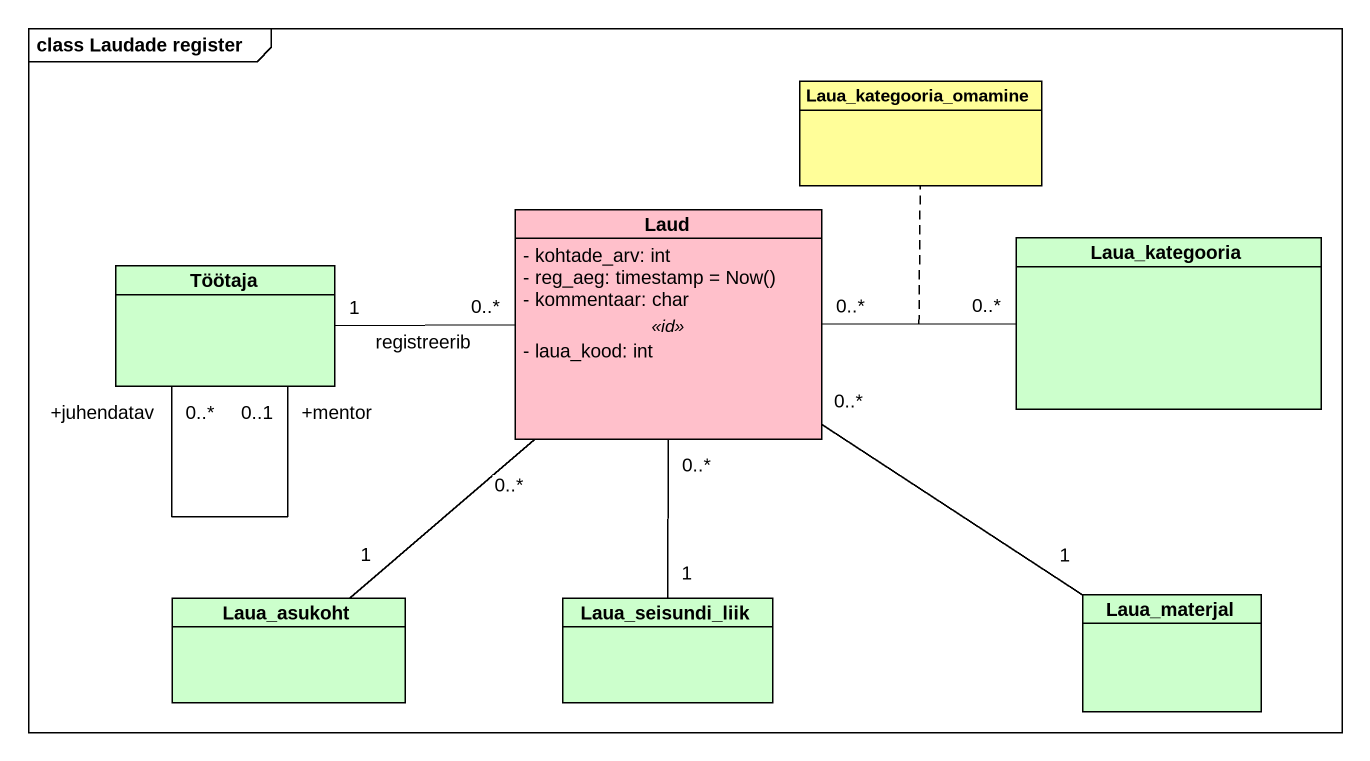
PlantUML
@startuml
mainframe class Laudade register
hide circle
hide empty members
skinparam classAttributeIconSize 0
class Laua_kategooria_omamine #FFFE99
class Laud #FFC0CB {
  - kohtade_arv: int
  {field} - reg_aeg: timestamp = Now()
  - kommentaar: char
  .. <<id>> ..
  - laua_kood: int
}
class Töötaja #CCFFCC
class Laua_kategooria #CCFFCC
class Laua_asukoht #CCFFCC
class Laua_seisundi_liik #CCFFCC
class Laua_materjal #CCFFCC
Laud "0..*" -right- "0..*" Laua_kategooria
(Laud, Laua_kategooria) .. Laua_kategooria_omamine
Laud "0..*" -- "1" Laua_asukoht
Laud "0..*" -- "1" Laua_seisundi_liik
Töötaja "1" -right- "0..*" Laud : registreerib
Töötaja "+juhendatav\n0..*" -- "+mentor\n0..1" Töötaja
Laua_materjal "1" -up- "0..*" Laud
@enduml
